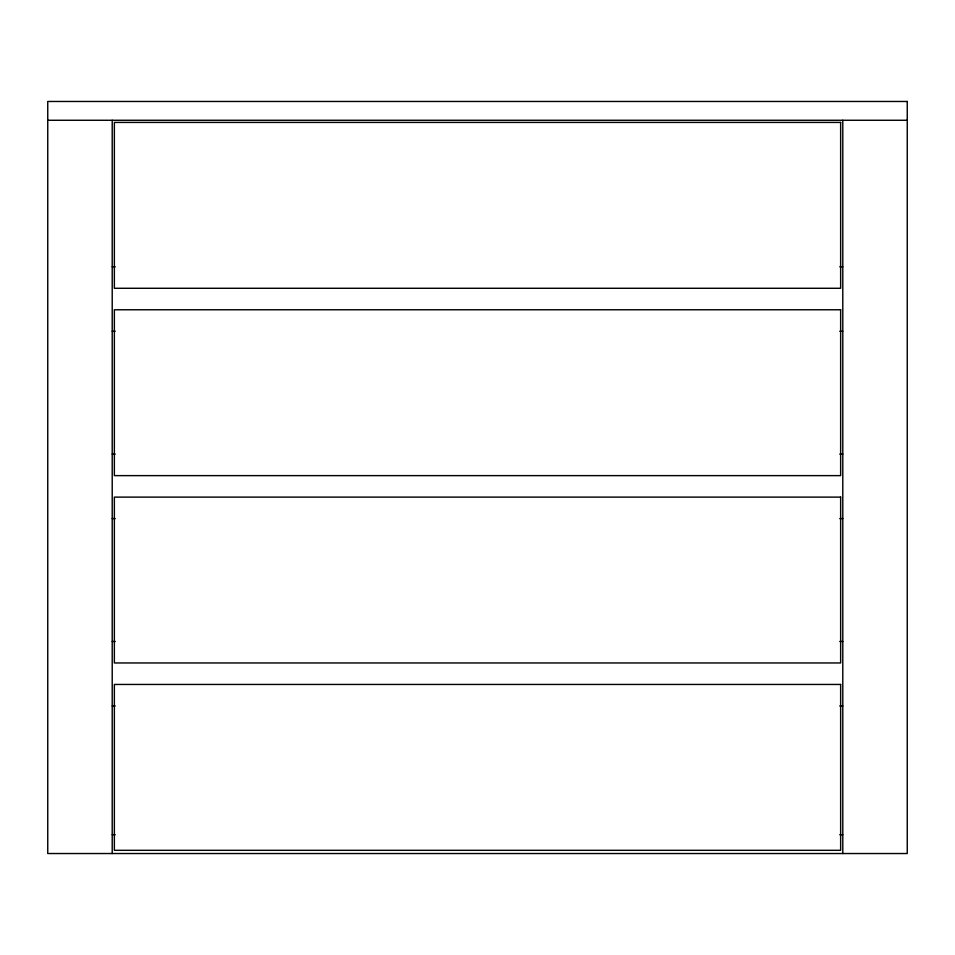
<?xml version="1.0" encoding="UTF-8"?>
<svg xmlns="http://www.w3.org/2000/svg" width="955" height="955" viewBox="0 0 955 955"><rect width="100%" height="100%" fill="white"/><g stroke="black" fill="none" stroke-linecap="round" stroke-linejoin="round"><path stroke-width="1.43" d="M47.75 120.27L907.25 120.27M112.213 266.791L115.197 266.791M839.803 266.791L842.788 266.791M112.213 331.254L115.197 331.254M839.803 331.254L842.788 331.254M112.213 454.126L115.197 454.126M839.803 454.126L842.788 454.126M112.213 518.601L115.197 518.601M839.803 518.601L842.788 518.601M112.213 641.474L115.197 641.474M839.803 641.474L842.788 641.474M112.213 705.936L115.197 705.936M839.803 705.936L842.788 705.936M112.213 834.73L115.197 834.73M839.803 834.73L842.788 834.73M842.788 120.27L842.788 853.531M112.213 120.27L112.213 853.531M907.25 101.469L47.75 101.469L47.75 853.531L907.25 853.531L907.25 101.469M840.639 122.419L114.361 122.419L114.361 288.279L840.639 288.279L840.639 122.419M840.639 309.766L114.361 309.766L114.361 475.626L840.639 475.626L840.639 309.766M840.639 497.113L114.361 497.113L114.361 662.961L840.639 662.961L840.639 497.113M840.639 684.449L114.361 684.449L114.361 850.308L840.639 850.308L840.639 684.449"/></g></svg>
